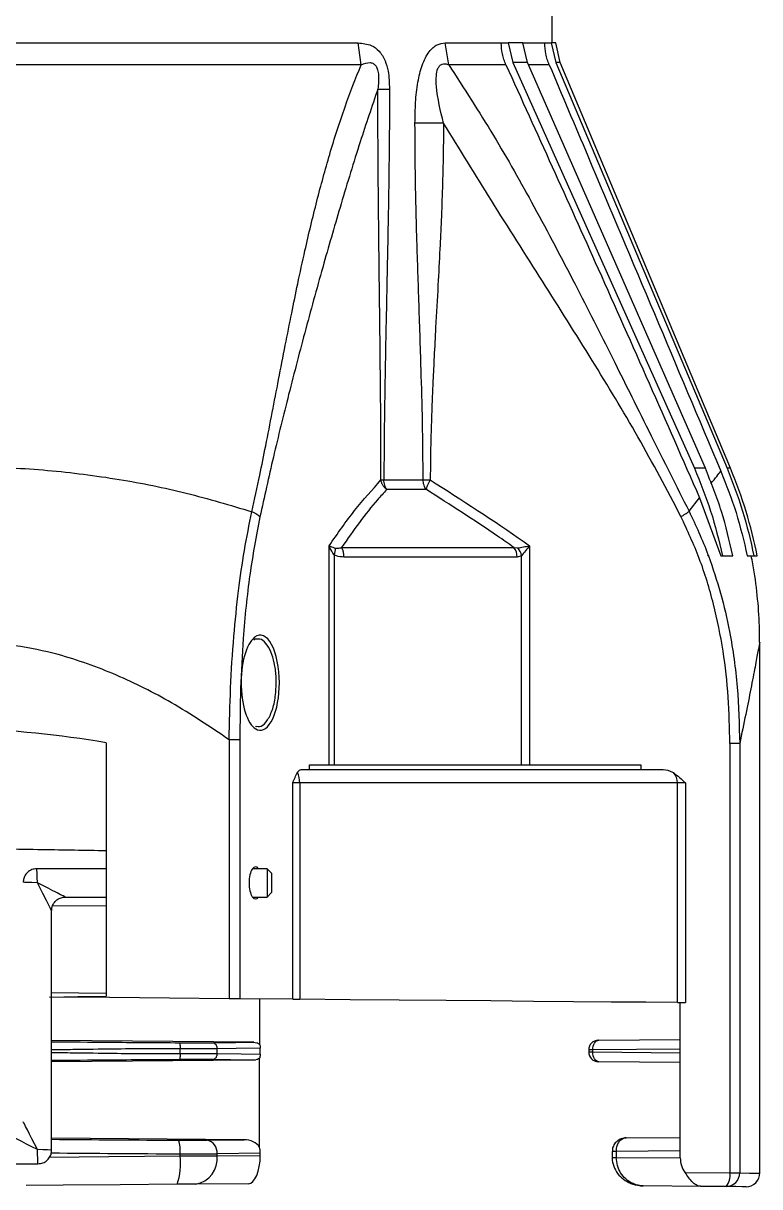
# Model space of a CAD drawing. Extents: x 12.3 to 108.7, y 1.1 to 80.4.
# Drawn here: x 47.95 to 51.2, y 54.69 to 59.82 of the extents above; entities that cross this region are included whole.
import ezdxf

# ---------------------------------------------------------------- set-up
doc = ezdxf.new("R2010")
doc.units = 0
doc.header["$MEASUREMENT"] = 0
doc.layers.add('OBJECT', color=7, linetype='CONTINUOUS')

msp = doc.modelspace()

# ---------------------------------------------------------------- linework, layer by layer
at = {"layer": 'OBJECT'}
for p, q in [((50.2842, 59.732), (50.2842, 64.6409)), ((49.4427, 59.6346), (49.4298, 59.7311)), ((49.829, 59.6346), (49.8131, 59.7311)), ((50.06, 59.7311), (50.06, 59.732)), ((50.06, 59.732), (50.0905, 59.732)), ((50.0905, 59.732), (50.1118, 59.6452)), ((50.1548, 59.732), (50.0905, 59.732)), ((50.1755, 59.6452), (50.1548, 59.732)), ((50.2523, 59.7311), (50.2523, 59.732)), ((50.2523, 59.732), (50.2805, 59.732)), ((50.2805, 59.732), (50.3003, 59.6452)), ((50.3006, 59.732), (50.2805, 59.732)), ((50.3202, 59.6452), (50.3006, 59.732)), ((50.1118, 59.6452), (50.9114, 57.8572)), ((50.1755, 59.6452), (50.1118, 59.6452)), ((50.9595, 57.8572), (50.1755, 59.6452)), ((50.3003, 59.6452), (51.0552, 57.8572)), ((50.3202, 59.6452), (50.3003, 59.6452)), ((51.0707, 57.8572), (50.3202, 59.6452)), ((50.9595, 57.8572), (50.9114, 57.8572)), ((51.0707, 57.8572), (51.0552, 57.8572)), ((49.5434, 57.8057), (49.7164, 57.8057)), ((49.7301, 57.7633), (49.556, 57.7633)), ((50.8878, 57.6679), (50.9343, 57.7275)), ((50.9343, 57.7275), (51.0279, 57.472)), ((49.3022, 56.5504), (49.3022, 57.5157)), ((49.3572, 57.5085), (50.1156, 57.5085)), ((50.1156, 57.5085), (50.1329, 57.5063)), ((50.1855, 57.5157), (50.1855, 56.5504)), ((49.3239, 57.4764), (49.3239, 56.5504)), ((50.1305, 57.466), (49.3674, 57.466)), ((50.1502, 57.4723), (50.1305, 57.466)), ((50.1502, 56.5504), (50.1502, 57.4723)), ((50.9735, 57.4713), (50.9707, 57.4713)), ((50.9728, 57.473), (50.9752, 57.4713)), ((50.9752, 57.4713), (50.9735, 57.4713)), ((51.0279, 57.472), (51.0348, 57.472)), ((51.0348, 57.472), (51.0811, 57.472)), ((51.1442, 57.472), (51.1735, 57.472)), ((51.1735, 57.472), (51.1884, 57.472)), ((51.199, 57.091), (51.1989, 57.0905)), ((51.1992, 54.7523), (51.1992, 57.0905)), ((48.9839, 56.7186), (48.9771, 56.7204)), ((48.3192, 56.6481), (48.3192, 55.532)), ((48.8615, 56.6614), (48.8615, 55.5207)), ((48.9085, 56.6614), (48.8615, 56.6614)), ((48.9085, 56.6614), (48.9085, 55.5203)), ((51.0673, 56.6447), (51.0673, 54.7531)), ((51.1108, 56.6447), (51.0673, 56.6447)), ((51.1108, 56.6447), (51.1108, 54.7531)), ((49.2162, 56.5504), (49.3022, 56.5504)), ((49.2162, 56.5309), (49.2162, 56.5504)), ((49.3022, 56.5504), (49.3239, 56.5504)), ((49.3239, 56.5504), (50.1502, 56.5504)), ((50.1502, 56.5504), (50.1855, 56.5504)), ((50.1855, 56.5504), (50.6752, 56.5504)), ((50.6752, 56.5504), (50.6752, 56.5309)), ((49.183, 56.5309), (50.763, 56.5309)), ((49.1415, 55.5183), (49.1415, 56.4709)), ((49.1722, 56.4709), (49.1415, 56.4709)), ((49.1722, 56.4709), (49.1722, 55.518)), ((50.8368, 56.4709), (49.1722, 56.4709)), ((50.8368, 55.5035), (50.8368, 56.4709)), ((50.8717, 56.4709), (50.8368, 56.4709)), ((50.8717, 56.4709), (50.8717, 55.5032)), ((48.3192, 56.0934), (48.0142, 56.0934)), ((49.0287, 56.0934), (48.9643, 56.0934)), ((49.0487, 56.0734), (49.0287, 56.0934)), ((49.0287, 56.0934), (49.0287, 55.9684)), ((49.0487, 56.0734), (49.0487, 55.9884)), ((48.1392, 55.9684), (48.3192, 55.9684)), ((48.9643, 55.9684), (49.0287, 55.9684)), ((49.0287, 55.9684), (49.0487, 55.9884)), ((48.3192, 55.9304), (48.0836, 55.9287)), ((48.0792, 55.5278), (48.0792, 55.9084)), ((48.0792, 55.5476), (48.3192, 55.5455)), ((48.0792, 54.8534), (48.0792, 55.5276)), ((49.1415, 55.5183), (48.9085, 55.5203)), ((48.9956, 55.5196), (48.9956, 55.32)), ((50.8492, 54.8502), (50.8492, 55.5034)), ((48.9697, 55.3291), (48.0792, 55.3367)), ((48.9985, 55.2768), (48.9985, 55.3022)), ((50.4906, 55.3377), (50.4881, 55.3377)), ((50.4906, 55.3377), (50.8492, 55.3409)), ((48.6455, 55.2792), (48.6455, 55.2997)), ((48.8084, 55.2791), (48.8084, 55.2999)), ((48.9956, 54.8672), (48.9956, 55.259)), ((50.4455, 55.2947), (50.4455, 55.286)), ((50.8492, 55.2981), (50.4634, 55.2948)), ((50.4634, 55.286), (50.4634, 55.2948)), ((50.4634, 55.286), (50.8492, 55.2826)), ((48.9697, 55.2499), (48.0792, 55.2423)), ((50.8492, 55.2399), (50.4906, 55.243)), ((48.9273, 54.8993), (48.0792, 54.9066)), ((48.7627, 54.8973), (48.9273, 54.8993)), ((50.6105, 54.9078), (50.8492, 54.9099)), ((50.5492, 54.8477), (50.5492, 54.8216)), ((50.5673, 54.8477), (50.5492, 54.8477)), ((50.5493, 54.8478), (50.5493, 54.8477)), ((50.5521, 54.8478), (50.5521, 54.8477)), ((50.8492, 54.8502), (50.5673, 54.8477)), ((50.5673, 54.8477), (50.5673, 54.8479)), ((50.5673, 54.8477), (50.5673, 54.8216)), ((50.8492, 54.8192), (50.8492, 54.8502)), ((47.1392, 54.7934), (48.0192, 54.7934)), ((48.6455, 54.828), (48.6455, 54.8372)), ((48.9985, 54.8397), (48.8084, 54.8373)), ((48.8084, 54.8287), (48.8084, 54.8373)), ((48.8084, 54.8287), (48.9985, 54.8304)), ((48.9985, 54.8304), (48.9985, 54.8397)), ((50.5492, 54.8216), (50.5673, 54.8216)), ((50.5521, 54.8216), (50.5521, 54.8214)), ((50.5673, 54.8216), (50.5673, 54.8213)), ((50.5673, 54.8216), (50.8492, 54.8192)), ((50.8701, 54.7548), (51.0673, 54.7531)), ((51.0673, 54.7531), (51.1108, 54.7531)), ((48.9458, 54.7058), (48.7132, 54.7037)), ((50.9391, 54.6941), (50.6859, 54.6963)), ((51.051, 54.6931), (50.9391, 54.6941))]:
    msp.add_line(p, q, dxfattribs=at)
at = {"layer": 'OBJECT', "flags": 128}
for points in [[(48.0697, 55.5276), (48.1945, 55.5298), (48.3192, 55.532)], [(48.8615, 55.5207), (48.5985, 55.523), (48.3344, 55.5253), (48.0697, 55.5276)], [(48.9085, 55.5203), (48.9026, 55.5204), (48.8946, 55.5204), (48.8848, 55.5205), (48.8736, 55.5206), (48.8615, 55.5207)], [(49.1415, 55.5183), (49.1467, 55.5182), (49.1537, 55.5182), (49.1623, 55.5181), (49.1722, 55.518)], [(50.8368, 55.5035), (50.6971, 55.5047), (50.5443, 55.506), (50.3793, 55.5075), (50.2027, 55.509), (50.0151, 55.5107), (49.8175, 55.5124), (49.6106, 55.5142), (49.3952, 55.5161), (49.1722, 55.518)], [(50.8368, 55.5035), (50.8436, 55.5034), (50.8519, 55.5034), (50.8613, 55.5033), (50.8717, 55.5032)], [(48.7878, 55.3269), (48.8897, 55.3281), (48.9697, 55.3291)], [(48.9985, 55.3022), (48.892, 55.3009), (48.8084, 55.2999)], [(50.4634, 55.2948), (50.4639, 55.3031), (50.4654, 55.3111), (50.4679, 55.3186), (50.4713, 55.3251), (50.4754, 55.3304), (50.4801, 55.3344), (50.4853, 55.3369), (50.4906, 55.3377)], [(48.9697, 55.2499), (48.8678, 55.2511), (48.7878, 55.2521)], [(48.8084, 55.2791), (48.9148, 55.2778), (48.9985, 55.2768)], [(50.4634, 55.2948), (50.4566, 55.2947), (50.4512, 55.2947), (50.4476, 55.2947), (50.4457, 55.2947), (50.4455, 55.2947)], [(50.4455, 55.286), (50.4457, 55.286), (50.4476, 55.286), (50.4512, 55.286), (50.4566, 55.286), (50.4634, 55.286)], [(50.4906, 55.243), (50.4853, 55.2439), (50.4801, 55.2463), (50.4754, 55.2503), (50.4713, 55.2557), (50.4679, 55.2622), (50.4654, 55.2696), (50.4639, 55.2776), (50.4634, 55.286)], [(48.0703, 54.8231), (48.3309, 54.8253), (48.6455, 54.828)], [(48.6455, 54.828), (48.6918, 54.8282), (48.7354, 54.8284), (48.7748, 54.8286), (48.8084, 54.8287)], [(51.1108, 54.7531), (51.1541, 54.7527), (51.1829, 54.7525), (51.1974, 54.7524), (51.1992, 54.7523)], [(48.6318, 54.703), (48.3814, 54.7008), (48.1304, 54.6986), (47.9667, 54.6972)], [(48.7132, 54.7037), (48.6964, 54.7036), (48.6768, 54.7034), (48.6549, 54.7032), (48.6318, 54.703)], [(51.1387, 54.6924), (51.1369, 54.6924), (51.1225, 54.6925), (51.0939, 54.6927), (51.051, 54.6931)]]:
    msp.add_lwpolyline(points, dxfattribs=at)
at = {"layer": 'OBJECT'}
for centre, radius, start, end in [((49.2509, 57.5079), 0.0796, 336.6887, 358.3558), ((49.2812, 57.4677), 0.0862, 358.8581, 28.1711), ((50.0646, 57.4668), 0.0659, 359.3585, 39.251), ((50.0789, 57.4572), 0.0729, 11.918, 42.261), ((49.0661, 56.474), 0.1062, 358.3053, 24.4362), ((50.7719, 56.4719), 0.0649, 359.1378, 43.6083), ((50.4885, 55.2947), 0.043, 90.5, 180.3396), ((50.4885, 55.286), 0.043, 180.3368, 269.5), ((50.4848, 54.7317), 0.5113, 89.3491, 89.6293), ((48.5084, 54.8526), 0.1379, 353.6172, 18.8897), ((48.7535, 54.843), 0.0551, 354.1183, 80.4484), ((50.5633, 53.784), 1.0639, 89.7841, 90.7584), ((50.5514, 54.8902), 0.0424, 267.1333, 270.9761), ((48.3708, 54.7949), 0.2767, 340.6117, 6.8834), ((48.6959, 54.8157), 0.1133, 278.8159, 6.626), ((50.5514, 54.779), 0.0425, 89.0263, 92.8642), ((50.5633, 55.8852), 1.0639, 269.2416, 270.2159), ((50.9983, 54.7397), 0.0703, 318.4808, 11.0046), ((51.0511, 54.7528), 0.0597, 269.8235, 0.3075), ((51.1392, 54.7523), 0.06, 269.5, 0.7083)]:
    msp.add_arc(centre, radius, start, end, dxfattribs=at)
for centre, major_axis, ratio, start_param, end_param in [((48.9985, 56.9124), (0, 0.2095), 0.402109, 0.298131, 2.991429), ((48.9985, 56.9124), (0, 0.2095), 0.402109, 4.712389, 6.581317), ((48.9985, 56.9124), (0, 0.2095), 0.402109, 2.991429, 4.712389), ((47.6992, 42.855), (-0.2417, 13.8585), 0.576999, 6.175393, 6.252971), ((48.0167, 56.0309), (-0.0025, 0.0625), 0.000073, 4.714223, 6.283182), ((48.9779, 56.0309), (0, 0.071), 0.402109, 5.78868, 7.853982), ((48.0167, 56.0309), (0.0625, -0.0025), 0.001834, 1.57087, 3.141666), ((48.0167, 56.0309), (-0.0625, 0.1225), 0.000379, 3.142336, 4.713133), ((48.0167, 56.0309), (0.1225, -0.0625), 0.000744, 6.281942, 7.854361), ((48.9779, 56.0309), (0, 0.071), 0.402109, 1.570796, 3.636098), ((48.0167, 54.8559), (-0.0625, 0.1225), 0.000379, 4.713133, 6.283929), ((48.0167, 54.8559), (0.1225, -0.0625), 0.000744, 1.571176, 3.140135), ((47.6997, 55.043), (7.94, -0.0693), 0.017454, 4.760353, 4.831103), ((48.6164, 54.9007), (0.19, -0.0017), 0.017454, 4.831103, 5.591248), ((48.9259, 54.8393), (0.0785, 0.001), 0.764321, 0.467458, 1.543612), ((48.0167, 54.8559), (0.0625, -0.0025), 0.001834, 0.001979, 1.57087), ((48.0167, 54.8559), (-0.0025, 0.0625), 0.000073, 3.141388, 4.714223), ((47.6992, 54.983), (8, -0.0693), 0.017323, 4.759879, 4.8311), ((48.973, 54.8399), (-0.0001, 0.06), 0.424254, 4.707192, 5.183978), ((48.6159, 54.8407), (0.25, -0.0017), 0.013265, 4.831038, 5.591183), ((48.9455, 54.8308), (-0.0002, 0.125), 0.424265, 3.144633, 4.708711), ((50.9964, 54.8186), (0.1472, -0.0021), 0.848877, 3.153744, 3.693732)]:
    msp.add_ellipse(centre, major_axis=major_axis, ratio=ratio, start_param=start_param, end_param=end_param, dxfattribs=at)
for points, knots in [([(47.6992, 59.7311), (47.8045, 59.7311), (48.0152, 59.7311), (48.3265, 59.7311), (48.6285, 59.7311), (48.9162, 59.7311), (49.1876, 59.7311), (49.349, 59.7311), (49.4298, 59.7311)], [0, 0, 0, 0, 0.166667, 0.333333, 0.5, 0.666667, 0.833333, 1, 1, 1, 1]), ([(49.4298, 59.7311), (49.4496, 59.7293), (49.4828, 59.7264), (49.5241, 59.6971), (49.5495, 59.656), (49.5655, 59.5977), (49.567, 59.5544), (49.5679, 59.5279)], [0, 0, 0, 0, 0.250736, 0.419731, 0.595502, 0.752289, 1, 1, 1, 1]), ([(49.6802, 59.378), (49.6807, 59.4084), (49.6815, 59.469), (49.6911, 59.5552), (49.7097, 59.6337), (49.7394, 59.6936), (49.7771, 59.7266), (49.8015, 59.7296), (49.8131, 59.7311)], [0, 0, 0, 0, 0.195398, 0.390244, 0.561517, 0.730064, 0.872145, 1, 1, 1, 1]), ([(49.8131, 59.7311), (49.8595, 59.7311), (49.9524, 59.7311), (50.0241, 59.7311), (50.06, 59.7311)], [0, 0, 0, 0, 0.5000001, 1, 1, 1, 1]), ([(50.0811, 59.6346), (50.0779, 59.6423), (50.0714, 59.6578), (50.0625, 59.6899), (50.0609, 59.7147), (50.0599, 59.7311)], [0, 0, 0, 0, 0.252923, 0.505858, 1, 1, 1, 1]), ([(50.155, 59.7311), (50.1579, 59.7311), (50.1818, 59.7311), (50.2175, 59.7311), (50.2407, 59.7311), (50.2523, 59.7311)], [0, 0, 0, 0, 0.064584, 0.532292, 1, 1, 1, 1]), ([(50.2718, 59.6346), (50.2688, 59.6424), (50.2627, 59.658), (50.2545, 59.6901), (50.2531, 59.7148), (50.2522, 59.7311)], [0, 0, 0, 0, 0.253944, 0.507889, 1, 1, 1, 1]), ([(49.4427, 59.6346), (49.3614, 59.6346), (49.1987, 59.6346), (48.9253, 59.6346), (48.6355, 59.6346), (48.3312, 59.6346), (48.0176, 59.6346), (47.8053, 59.6346), (47.6992, 59.6346)], [0, 0, 0, 0, 0.166667, 0.333333, 0.5, 0.666667, 0.833333, 1, 1, 1, 1]), ([(48.9617, 57.6658), (48.9734, 57.7197), (48.9944, 57.8166), (49.0238, 57.9626), (49.0514, 58.1029), (49.0798, 58.2507), (49.1082, 58.3964), (49.1361, 58.5371), (49.1647, 58.6761), (49.2008, 58.8417), (49.2465, 59.0333), (49.3047, 59.2456), (49.369, 59.4479), (49.4187, 59.5737), (49.4427, 59.6346)], [0, 0, 0, 0, 0.078151, 0.140606, 0.211738, 0.281669, 0.355615, 0.424485, 0.488316, 0.561233, 0.671868, 0.7791, 0.893074, 1, 1, 1, 1]), ([(49.4427, 59.6346), (49.4562, 59.6401), (49.4744, 59.6475), (49.4955, 59.6417), (49.5039, 59.6352), (49.5089, 59.6289), (49.5129, 59.6211), (49.5173, 59.6082), (49.5217, 59.576), (49.5188, 59.5483), (49.5167, 59.5279)], [0, 0, 0, 0, 0.301966, 0.408336, 0.454657, 0.498954, 0.543233, 0.590045, 0.698053, 1, 1, 1, 1]), ([(49.8058, 59.378), (49.7927, 59.4317), (49.7759, 59.5008), (49.7727, 59.5825), (49.7782, 59.6145), (49.7884, 59.6316), (49.7998, 59.6389), (49.8138, 59.64), (49.8237, 59.6365), (49.829, 59.6346)], [0, 0, 0, 0, 0.498953, 0.641288, 0.749043, 0.806188, 0.86294, 0.925881, 1, 1, 1, 1]), ([(49.829, 59.6346), (49.8957, 59.5314), (50.0271, 59.3282), (50.2101, 59.0035), (50.3829, 58.6757), (50.5532, 58.3381), (50.7192, 58.0035), (50.8321, 57.7788), (50.8878, 57.6679)], [0, 0, 0, 0, 0.166316, 0.327724, 0.500562, 0.66248, 0.833467, 1, 1, 1, 1]), ([(50.0812, 59.6346), (50.0446, 59.6346), (49.9716, 59.6346), (49.8765, 59.6346), (49.829, 59.6346)], [0, 0, 0, 0, 0.5, 1, 1, 1, 1]), ([(50.0812, 59.6346), (50.217, 59.3353), (50.5049, 58.7012), (50.7859, 58.064), (50.9343, 57.7275)], [0, 0, 0, 0, 0.471929, 1, 1, 1, 1]), ([(50.2719, 59.6346), (50.2601, 59.6346), (50.2367, 59.6346), (50.2025, 59.6346), (50.1808, 59.6346), (50.1802, 59.6346)], [0, 0, 0, 0, 0.492668, 0.985336, 1, 1, 1, 1]), ([(50.2719, 59.6346), (50.3285, 59.5007), (50.5811, 58.9041), (50.8327, 58.3072), (51.028, 57.8442)], [0, 0, 0, 0, 0.224351, 1, 1, 1, 1]), ([(49.5167, 59.5279), (49.4904, 59.4508), (49.4346, 59.2867), (49.3561, 59.0287), (49.2764, 58.7541), (49.1991, 58.4742), (49.1248, 58.1895), (49.057, 57.9136), (49.0165, 57.7308), (48.997, 57.6427)], [0, 0, 0, 0, 0.133297, 0.283597, 0.42518, 0.577962, 0.728419, 0.869046, 1, 1, 1, 1]), ([(49.5305, 57.8057), (49.5303, 57.8856), (49.5299, 58.0421), (49.5279, 58.2791), (49.525, 58.5375), (49.5218, 58.7962), (49.519, 59.0553), (49.5171, 59.291), (49.5168, 59.4499), (49.5167, 59.5279)], [0, 0, 0, 0, 0.139168, 0.272574, 0.412781, 0.589397, 0.723309, 0.864197, 1, 1, 1, 1]), ([(49.5167, 59.5279), (49.5233, 59.5279), (49.5366, 59.5279), (49.5575, 59.5279), (49.5679, 59.5279)], [0, 0, 0, 0, 0.5000001, 1, 1, 1, 1]), ([(49.5679, 59.5279), (49.5678, 59.4779), (49.5676, 59.3738), (49.566, 59.217), (49.5639, 59.0629), (49.5611, 58.9049), (49.5577, 58.731), (49.554, 58.557), (49.5509, 58.4039), (49.5486, 58.2866), (49.5467, 58.1722), (49.5451, 58.0531), (49.5438, 57.9271), (49.5436, 57.8454), (49.5434, 57.8057)], [0, 0, 0, 0, 0.08707, 0.181246, 0.273162, 0.355439, 0.456515, 0.576187, 0.658494, 0.723421, 0.780529, 0.857752, 0.930908, 1, 1, 1, 1]), ([(49.7164, 57.8057), (49.7157, 57.8912), (49.7143, 58.0536), (49.7068, 58.3172), (49.6976, 58.5892), (49.6885, 58.8668), (49.6817, 59.1272), (49.6807, 59.2939), (49.6802, 59.378)], [0, 0, 0, 0, 0.1629018, 0.309601, 0.5031265, 0.6821759, 0.8396388, 1, 1, 1, 1]), ([(49.8058, 59.378), (49.7818, 59.378), (49.7338, 59.378), (49.6981, 59.378), (49.6802, 59.378)], [0, 0, 0, 0, 0.5000003, 1, 1, 1, 1]), ([(49.8058, 59.378), (49.8056, 59.3326), (49.805, 59.2378), (49.8013, 59.0949), (49.7961, 58.9556), (49.7893, 58.8124), (49.7811, 58.6552), (49.7723, 58.4969), (49.765, 58.3565), (49.7597, 58.248), (49.755, 58.1425), (49.7513, 58.0338), (49.7485, 57.9182), (49.7479, 57.8427), (49.7475, 57.8057)], [0, 0, 0, 0, 0.086632, 0.180718, 0.272548, 0.35237, 0.453915, 0.572653, 0.65465, 0.722022, 0.779666, 0.856018, 0.929459, 1, 1, 1, 1]), ([(50.8521, 57.6447), (50.79, 57.7623), (50.6667, 57.9957), (50.4583, 58.3384), (50.2407, 58.6838), (50.0197, 59.0307), (49.876, 59.264), (49.8058, 59.378)], [0, 0, 0, 0, 0.19647, 0.390239, 0.594002, 0.801616, 1, 1, 1, 1]), ([(47.6992, 57.8639), (47.7144, 57.8639), (47.8353, 57.8635), (48.0629, 57.8521), (48.3732, 57.8125), (48.6749, 57.752), (48.8659, 57.6946), (48.9617, 57.6658)], [0, 0, 0, 0, 0.03531, 0.279992, 0.527063, 0.762577, 1, 1, 1, 1]), ([(50.9114, 57.8572), (50.9369, 57.795), (50.9881, 57.6698), (51.0192, 57.5382), (51.0348, 57.472)], [0, 0, 0, 0, 0.497249, 1, 1, 1, 1]), ([(51.0811, 57.472), (51.0659, 57.5374), (51.0354, 57.669), (50.9849, 57.7943), (50.9595, 57.8572)], [0, 0, 0, 0, 0.497315, 1, 1, 1, 1]), ([(50.9844, 57.7904), (50.9935, 57.8017), (51.0122, 57.825), (51.0226, 57.8376), (51.028, 57.8442)], [0, 0, 0, 0, 0.4833441, 1, 1, 1, 1]), ([(51.028, 57.8442), (51.0517, 57.7838), (51.0994, 57.6626), (51.1292, 57.5357), (51.1442, 57.472)], [0, 0, 0, 0, 0.497692, 1, 1, 1, 1]), ([(51.0552, 57.8572), (51.0797, 57.7948), (51.1289, 57.6694), (51.1586, 57.538), (51.1735, 57.472)], [0, 0, 0, 0, 0.497452, 1, 1, 1, 1]), ([(51.1884, 57.472), (51.1737, 57.5374), (51.1442, 57.6687), (51.0953, 57.7942), (51.0707, 57.8572)], [0, 0, 0, 0, 0.497472, 1, 1, 1, 1]), ([(49.3022, 57.5157), (49.3392, 57.5693), (49.4135, 57.6766), (49.4915, 57.7626), (49.5305, 57.8057)], [0, 0, 0, 0, 0.498887, 1, 1, 1, 1]), ([(49.5559, 57.7633), (49.5423, 57.7484), (49.5015, 57.7039), (49.4348, 57.6205), (49.3831, 57.5458), (49.3572, 57.5085)], [0, 0, 0, 0, 0.2004766, 0.5997392, 1, 1, 1, 1]), ([(49.556, 57.7633), (49.5527, 57.7661), (49.5462, 57.7717), (49.5386, 57.7822), (49.533, 57.7937), (49.5314, 57.8017), (49.5306, 57.8057)], [0, 0, 0, 0, 0.250002, 0.499998, 0.750004, 1, 1, 1, 1]), ([(49.5306, 57.8057), (49.5306, 57.8057), (49.5317, 57.8057), (49.5341, 57.8057), (49.5384, 57.8057), (49.5418, 57.8057), (49.5434, 57.8057), (49.5434, 57.8057)], [0, 0, 0, 0, 0.0001, 0.376424, 0.685258, 0.999899, 1, 1, 1, 1]), ([(49.556, 57.7633), (49.5541, 57.7662), (49.5504, 57.7721), (49.5465, 57.7826), (49.5439, 57.7939), (49.5436, 57.8018), (49.5434, 57.8057)], [0, 0, 0, 0, 0.2499993, 0.5000036, 0.7500065, 1, 1, 1, 1]), ([(49.7164, 57.8057), (49.7164, 57.8057), (49.7185, 57.8057), (49.7242, 57.8058), (49.7345, 57.8058), (49.7432, 57.8057), (49.7475, 57.8057), (49.7475, 57.8057)], [0, 0, 0, 0, 0.000064, 0.264347, 0.64493, 0.999935, 1, 1, 1, 1]), ([(49.7301, 57.7633), (49.7281, 57.7662), (49.724, 57.7721), (49.7198, 57.7826), (49.717, 57.7939), (49.7166, 57.8018), (49.7164, 57.8057)], [0, 0, 0, 0, 0.250001, 0.500004, 0.750007, 1, 1, 1, 1]), ([(49.7303, 57.7633), (49.7307, 57.7659), (49.7317, 57.7711), (49.7355, 57.7816), (49.7407, 57.7932), (49.7453, 57.8015), (49.7475, 57.8057)], [0, 0, 0, 0, 0.250002, 0.500004, 0.750005, 1, 1, 1, 1]), ([(50.1156, 57.5085), (50.0919, 57.5251), (49.9657, 57.6135), (49.8358, 57.6961), (49.7303, 57.7633)], [0, 0, 0, 0, 0.187713, 1, 1, 1, 1]), ([(49.7475, 57.8057), (49.8866, 57.717), (50.0342, 57.6229), (50.1773, 57.5216), (50.1855, 57.5157)], [0, 0, 0, 0, 0.9421109, 1, 1, 1, 1]), ([(48.8615, 56.6614), (48.8631, 56.7375), (48.8664, 56.8903), (48.8804, 57.1105), (48.9011, 57.3131), (48.9274, 57.4977), (48.9502, 57.6096), (48.9617, 57.6658)], [0, 0, 0, 0, 0.218089, 0.438108, 0.636555, 0.817194, 1, 1, 1, 1]), ([(48.9617, 57.6658), (48.9657, 57.6643), (48.9737, 57.6613), (48.9837, 57.6556), (48.992, 57.6493), (48.9953, 57.6449), (48.997, 57.6427)], [0, 0, 0, 0, 0.250001, 0.500003, 0.749999, 1, 1, 1, 1]), ([(50.8521, 57.6447), (50.8562, 57.647), (50.8645, 57.6516), (50.8748, 57.658), (50.8831, 57.6637), (50.8862, 57.6665), (50.8878, 57.6679)], [0, 0, 0, 0, 0.250003, 0.500001, 0.75, 1, 1, 1, 1]), ([(50.8878, 57.6679), (50.9173, 57.6053), (50.9475, 57.5411), (50.9723, 57.4746), (50.9728, 57.473)], [0, 0, 0, 0, 0.976242, 1, 1, 1, 1]), ([(48.997, 57.6427), (48.9811, 57.5587), (48.9487, 57.3885), (48.9236, 57.1303), (48.9104, 56.8862), (48.9091, 56.7366), (48.9085, 56.6614)], [0, 0, 0, 0, 0.2762004, 0.5603855, 0.7791052, 1, 1, 1, 1]), ([(51.0673, 56.6447), (51.066, 56.7129), (51.0634, 56.8492), (51.04, 57.0548), (50.9985, 57.2594), (50.9381, 57.459), (50.8804, 57.5836), (50.8521, 57.6447)], [0, 0, 0, 0, 0.197688, 0.395318, 0.599422, 0.803453, 1, 1, 1, 1]), ([(49.3022, 57.5157), (49.3022, 57.5157), (49.3036, 57.5149), (49.3106, 57.5115), (49.3217, 57.5082), (49.3304, 57.5056)], [0, 0, 0, 0, 0.008525, 0.21932, 1, 1, 1, 1]), ([(49.3239, 57.4764), (49.3169, 57.4865), (49.3079, 57.4993), (49.3031, 57.5127), (49.3022, 57.5156), (49.3022, 57.5157)], [0, 0, 0, 0, 0.783726, 0.991465, 1, 1, 1, 1]), ([(49.3304, 57.5056), (49.3369, 57.5053), (49.3461, 57.5048), (49.3547, 57.5076), (49.3572, 57.5085)], [0, 0, 0, 0, 0.702228, 1, 1, 1, 1]), ([(50.1329, 57.5063), (50.1408, 57.5078), (50.1561, 57.5108), (50.1758, 57.5141), (50.1854, 57.5157), (50.1855, 57.5157)], [0, 0, 0, 0, 0.516117, 0.992687, 1, 1, 1, 1]), ([(50.1855, 57.5157), (50.1854, 57.5156), (50.1787, 57.5083), (50.1652, 57.4929), (50.1554, 57.4793), (50.1502, 57.4723)], [0, 0, 0, 0, 0.0073182, 0.4853527, 1, 1, 1, 1]), ([(49.3674, 57.466), (49.3562, 57.4667), (49.3412, 57.4675), (49.3274, 57.4746), (49.3239, 57.4764)], [0, 0, 0, 0, 0.748688, 1, 1, 1, 1]), ([(50.9707, 57.4713), (50.9709, 57.4718), (50.9711, 57.4728), (50.9718, 57.4734), (50.9725, 57.4732), (50.9728, 57.473), (50.9728, 57.473)], [0, 0, 0, 0, 0.324563, 0.651752, 0.939508, 1, 1, 1, 1]), ([(50.9735, 57.4713), (50.9921, 57.4169), (51.0294, 57.3076), (51.073, 57.1146), (51.1047, 56.8931), (51.1088, 56.7278), (51.1108, 56.6447)], [0, 0, 0, 0, 0.205314, 0.412143, 0.70462, 1, 1, 1, 1]), ([(51.1981, 57.0909), (51.1982, 57.1147), (51.1986, 57.1837), (51.1891, 57.2989), (51.1764, 57.4023), (51.1642, 57.4599), (51.1616, 57.472)], [0, 0, 0, 0, 0.186468, 0.539295, 0.903062, 1, 1, 1, 1]), ([(48.9696, 57.1007), (48.9735, 57.1034), (48.9791, 57.1074), (48.9839, 57.1063), (48.9854, 57.1059)], [0, 0, 0, 0, 0.683099, 1, 1, 1, 1]), ([(49.0691, 56.9124), (49.0689, 56.9225), (49.0683, 56.9528), (49.0612, 57.0017), (49.0457, 57.052), (49.0235, 57.0883), (49.0024, 57.1072), (48.9895, 57.1047), (48.986, 57.104)], [0, 0, 0, 0, 0.095476, 0.288407, 0.48345, 0.691439, 0.9164, 1, 1, 1, 1]), ([(48.8615, 56.6614), (48.778, 56.7175), (48.6193, 56.8239), (48.3668, 56.9509), (48.1349, 57.0345), (47.9196, 57.0796), (47.7818, 57.0916), (47.7083, 57.0921), (47.6992, 57.0921)], [0, 0, 0, 0, 0.240482, 0.456541, 0.672314, 0.825355, 0.978337, 1, 1, 1, 1]), ([(51.1989, 57.0905), (51.1987, 57.0894), (51.1982, 57.087), (51.1915, 57.0509), (51.1792, 56.9857), (51.1607, 56.8901), (51.138, 56.776), (51.1199, 56.6886), (51.1108, 56.6447)], [0, 0, 0, 0, 0.126495, 0.277632, 0.457643, 0.640453, 0.819644, 1, 1, 1, 1]), ([(48.9839, 56.7208), (48.9874, 56.7199), (49.0012, 56.7166), (49.0247, 56.737), (49.0492, 56.7802), (49.0659, 56.8421), (49.068, 56.8891), (49.0691, 56.9124)], [0, 0, 0, 0, 0.083884, 0.325209, 0.562219, 0.782925, 1, 1, 1, 1]), ([(49.1415, 56.4709), (49.1415, 56.471), (49.148, 56.4884), (49.1554, 56.5032), (49.1627, 56.5179)], [0, 0, 0, 0, 0.004152, 1, 1, 1, 1]), ([(49.1627, 56.5179), (49.1635, 56.519), (49.1684, 56.5257), (49.1754, 56.5303), (49.1815, 56.5308), (49.183, 56.5309)], [0, 0, 0, 0, 0.126885, 0.783074, 1, 1, 1, 1]), ([(50.763, 56.5309), (50.7773, 56.5298), (50.7969, 56.5282), (50.8142, 56.5191), (50.8189, 56.5166)], [0, 0, 0, 0, 0.726491, 1, 1, 1, 1]), ([(50.8189, 56.5166), (50.8371, 56.5022), (50.8554, 56.4877), (50.8716, 56.471), (50.8717, 56.4709)], [0, 0, 0, 0, 0.995692, 1, 1, 1, 1]), ([(48.3192, 56.172), (48.2261, 56.1736), (48.0195, 56.1771), (47.8128, 56.1806), (47.6992, 56.1825)], [0, 0, 0, 0, 0.450226, 1, 1, 1, 1]), ([(48.0142, 56.0933), (48.0067, 56.0925), (47.992, 56.091), (47.9725, 56.0784), (47.9599, 56.0613), (47.9544, 56.0451), (47.9546, 56.0362), (47.9546, 56.0334)], [0, 0, 0, 0, 0.238329, 0.468204, 0.716292, 0.90833, 1, 1, 1, 1]), ([(48.0798, 55.9093), (48.0797, 55.9115), (48.0791, 55.9204), (48.0849, 55.9362), (48.0976, 55.9536), (48.1152, 55.9643), (48.1296, 55.9685), (48.1368, 55.9681), (48.1383, 55.968)], [0, 0, 0, 0, 0.071646, 0.2918, 0.526804, 0.764035, 0.951194, 1, 1, 1, 1]), ([(48.0792, 55.331), (48.1633, 55.3303), (48.3515, 55.3288), (48.5389, 55.3275), (48.6425, 55.3267)], [0, 0, 0, 0, 0.446791, 1, 1, 1, 1]), ([(48.6425, 55.3267), (48.6705, 55.3266), (48.7266, 55.3263), (48.7674, 55.3267), (48.7878, 55.3269)], [0, 0, 0, 0, 0.500005, 1, 1, 1, 1]), ([(48.6425, 55.3267), (48.6429, 55.3263), (48.6435, 55.3257), (48.6442, 55.3223), (48.6447, 55.3188), (48.6451, 55.3145), (48.6454, 55.3083), (48.6454, 55.3031), (48.6455, 55.2997)], [0, 0, 0, 0, 0.239711, 0.368519, 0.499997, 0.631477, 0.760292, 1, 1, 1, 1]), ([(48.7878, 55.3269), (48.7904, 55.3264), (48.7944, 55.3258), (48.7991, 55.3224), (48.8024, 55.3189), (48.8051, 55.3146), (48.8076, 55.3084), (48.8081, 55.3032), (48.8084, 55.2999)], [0, 0, 0, 0, 0.239701, 0.368516, 0.499998, 0.631479, 0.760293, 1, 1, 1, 1]), ([(48.9697, 55.3291), (48.9743, 55.3287), (48.9838, 55.328), (48.9916, 55.3227), (48.9956, 55.32)], [0, 0, 0, 0, 0.489539, 1, 1, 1, 1]), ([(48.9956, 55.32), (48.9963, 55.3178), (48.9978, 55.3132), (48.9984, 55.3066), (48.9985, 55.3029), (48.9985, 55.3022)], [0, 0, 0, 0, 0.44305, 0.887473, 1, 1, 1, 1]), ([(48.6455, 55.2997), (48.5951, 55.2999), (48.4968, 55.3001), (48.3393, 55.2986), (48.2009, 55.2966), (48.1105, 55.2954), (48.0792, 55.295)], [0, 0, 0, 0, 0.2674848, 0.5221515, 0.834444, 1, 1, 1, 1]), ([(48.0792, 55.2839), (48.1105, 55.2835), (48.2009, 55.2824), (48.3393, 55.2804), (48.4968, 55.2788), (48.5951, 55.2791), (48.6455, 55.2792)], [0, 0, 0, 0, 0.165556, 0.477843, 0.732512, 1, 1, 1, 1]), ([(48.6425, 55.2522), (48.5389, 55.2515), (48.3515, 55.2502), (48.1633, 55.2487), (48.0792, 55.248)], [0, 0, 0, 0, 0.553176, 1, 1, 1, 1]), ([(48.6455, 55.2792), (48.6454, 55.2759), (48.6454, 55.2707), (48.6451, 55.2645), (48.6447, 55.2602), (48.6442, 55.2567), (48.6435, 55.2533), (48.6429, 55.2527), (48.6425, 55.2522)], [0, 0, 0, 0, 0.2397079, 0.3685229, 0.5000027, 0.6314805, 0.7602889, 1, 1, 1, 1]), ([(48.7878, 55.2521), (48.7674, 55.2523), (48.7266, 55.2527), (48.6705, 55.2524), (48.6425, 55.2522)], [0, 0, 0, 0, 0.499995, 1, 1, 1, 1]), ([(48.8084, 55.2999), (48.7854, 55.2997), (48.7396, 55.2993), (48.6768, 55.2996), (48.6455, 55.2997)], [0, 0, 0, 0, 0.501106, 1, 1, 1, 1]), ([(48.6455, 55.2792), (48.6768, 55.2794), (48.7396, 55.2796), (48.7854, 55.2793), (48.8084, 55.2791)], [0, 0, 0, 0, 0.498894, 1, 1, 1, 1]), ([(48.8084, 55.2791), (48.8081, 55.2758), (48.8076, 55.2706), (48.8051, 55.2644), (48.8024, 55.2601), (48.7991, 55.2566), (48.7944, 55.2532), (48.7904, 55.2525), (48.7878, 55.2521)], [0, 0, 0, 0, 0.239707, 0.368521, 0.500002, 0.631484, 0.760299, 1, 1, 1, 1]), ([(48.9956, 55.259), (48.9918, 55.2563), (48.9839, 55.251), (48.9745, 55.2503), (48.9697, 55.2499)], [0, 0, 0, 0, 0.494027, 1, 1, 1, 1]), ([(48.9985, 55.2768), (48.9984, 55.274), (48.9982, 55.2685), (48.9969, 55.2626), (48.9959, 55.2598), (48.9956, 55.259)], [0, 0, 0, 0, 0.418556, 0.836295, 1, 1, 1, 1]), ([(50.6105, 54.9078), (50.6033, 54.907), (50.5887, 54.9055), (50.5696, 54.894), (50.556, 54.8772), (50.5492, 54.8607), (50.5499, 54.8508), (50.5501, 54.8478)], [0, 0, 0, 0, 0.228092, 0.459972, 0.68491, 0.907432, 1, 1, 1, 1]), ([(50.5673, 54.8479), (50.5678, 54.8546), (50.5687, 54.868), (50.5761, 54.8859), (50.5871, 54.8995), (50.5991, 54.9064), (50.6072, 54.9078), (50.6104, 54.9078), (50.6105, 54.9078)], [0, 0, 0, 0, 0.214044, 0.428055, 0.642717, 0.858753, 0.996614, 1, 1, 1, 1]), ([(48.0192, 54.7934), (48.0267, 54.7942), (48.0414, 54.7958), (48.0609, 54.8083), (48.0735, 54.8255), (48.0789, 54.8416), (48.0788, 54.8505), (48.0787, 54.8534)], [0, 0, 0, 0, 0.238328, 0.468201, 0.716287, 0.908331, 1, 1, 1, 1]), ([(50.5495, 54.8214), (50.5494, 54.8206), (50.5481, 54.8075), (50.5547, 54.7822), (50.5717, 54.7498), (50.5982, 54.7237), (50.6315, 54.7052), (50.662, 54.6973), (50.6806, 54.6965), (50.6859, 54.6963)], [0, 0, 0, 0, 0.0122128, 0.1909348, 0.3658752, 0.5418525, 0.7256881, 0.9214069, 1, 1, 1, 1]), ([(50.6859, 54.6963), (50.6858, 54.6963), (50.6856, 54.6963), (50.6854, 54.6963), (50.6851, 54.6963), (50.6844, 54.6963), (50.6828, 54.6964), (50.6797, 54.6965), (50.6733, 54.697), (50.6598, 54.6991), (50.6365, 54.7064), (50.6088, 54.7241), (50.5855, 54.7521), (50.5703, 54.785), (50.5683, 54.8091), (50.5673, 54.8213)], [0, 0, 0, 0, 0.002247, 0.002609, 0.003644, 0.007342, 0.014794, 0.029819, 0.060193, 0.122326, 0.256905, 0.463291, 0.644783, 0.820096, 1, 1, 1, 1]), ([(50.9391, 54.6941), (50.939, 54.6941), (50.9337, 54.6941), (50.9221, 54.697), (50.9049, 54.7096), (50.8875, 54.7301), (50.8758, 54.7467), (50.8701, 54.7548)], [0, 0, 0, 0, 0.0039472, 0.2373703, 0.5154149, 0.7645126, 1, 1, 1, 1])]:
    msp.add_open_spline(points, degree=3, knots=knots, dxfattribs=at)

doc.saveas('drawing.dxf')
